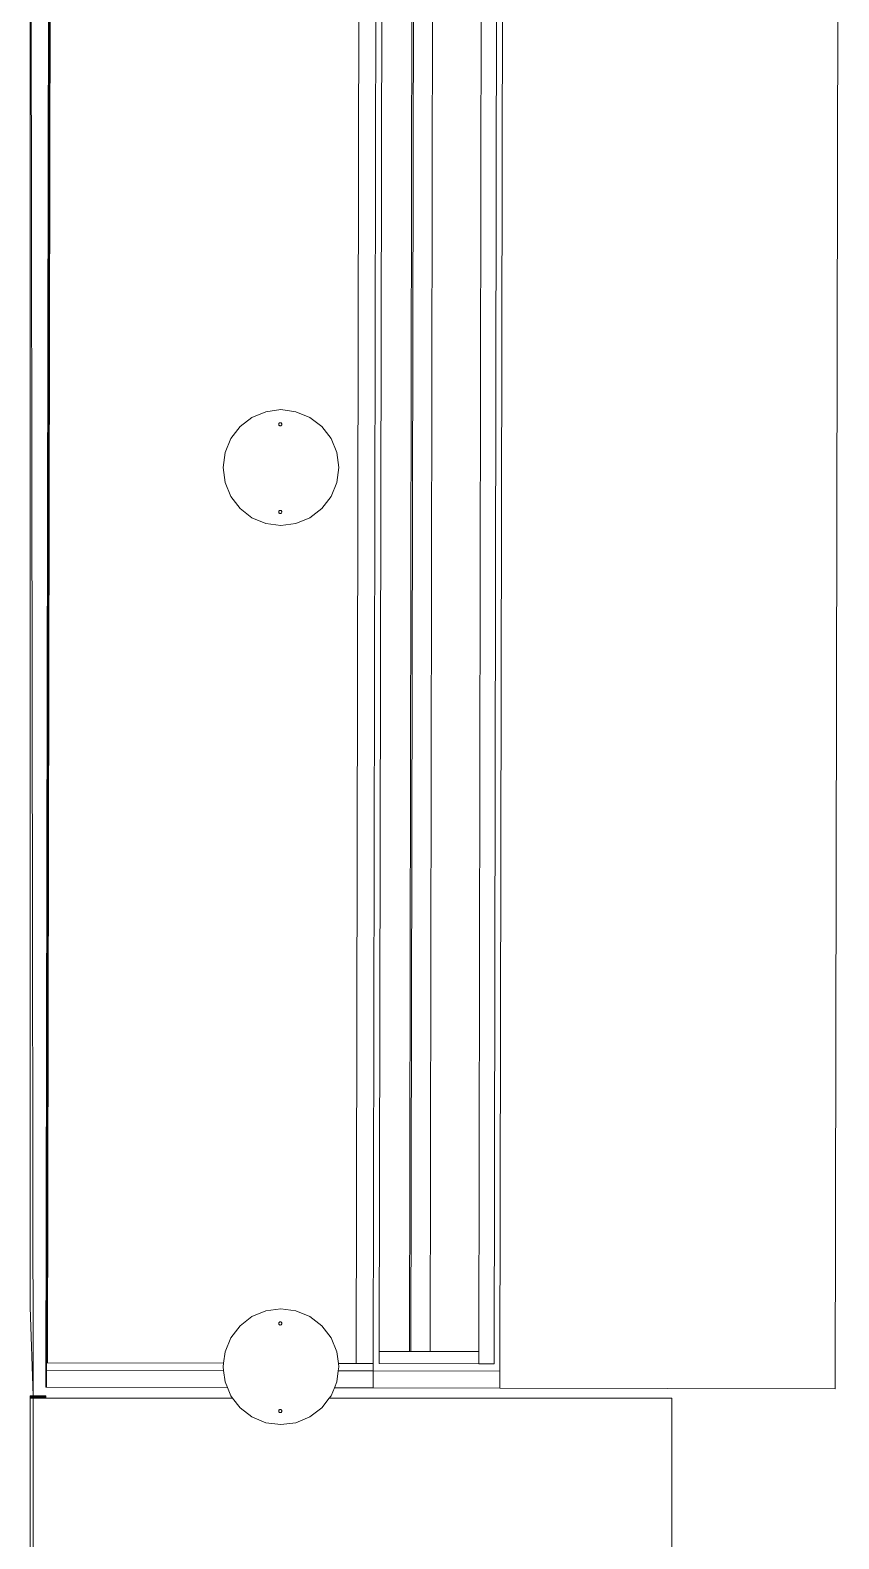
# Model space of a CAD drawing. Header units: millimetres. Extents: x 567392 to 582402, y 4512800 to 4518063.
# Drawn here: x 568968.8 to 569072.2, y 4513572.3 to 4513765.1 of the extents above; entities that cross this region are included whole.
import ezdxf

# ---------------------------------------------------------------- set-up
doc = ezdxf.new("R2010")
doc.units = ezdxf.units.MM
doc.layers.add('a_8', color=8, linetype='Continuous', lineweight=0)

# ---------------------------------------------------------------- blocks, each defined once
blk = doc.blocks.new('A$C4A613EE6')
for p, q in [((9250.7, -1391.1), (6759.6, -1386.5)), ((9249.9, -1819.7), (9250.7, -1391.1)), ((9262.7, -1600), (9262.7, -2037.7)), ((11554.7, -1600), (9262.7, -1600)), ((6768.2, -1815.1), (9228.2, -1819.6)), ((6789.9, -1822.7), (9218.8, -1827.2)), ((9218.8, -1827.2), (9218.8, -1846.6)), ((9227.9, -1981.5), (9228.2, -1819.6)), ((9228.2, -1819.6), (9249.9, -1819.7)), ((9249.6, -1981.5), (9249.9, -1819.7)), ((6805.5, -1842.2), (9203.2, -1846.6)), ((9203.2, -1846.6), (9203.1, -1908.9)), ((9203.2, -1846.6), (9218.8, -1846.6)), ((9218.8, -1846.6), (9218.5, -1973.9)), ((6805.4, -1904.4), (9203.1, -1908.9)), ((9203.1, -1908.9), (9203.1, -1933.3)), ((9203.1, -1933.3), (6805.3, -1928.8)), ((9203.1, -1935.4), (6805.3, -1931)), ((9203, -1973.9), (9203.1, -1935.4)), ((9203.1, -1933.3), (9203.1, -1935.4)), ((6789.7, -1977), (9218.5, -1981.5)), ((9203, -1973.9), (6805.2, -1969.4)), ((9218.5, -1973.9), (9203, -1973.9)), ((9218.5, -1981.5), (9218.5, -2003.3)), ((9218.5, -1981.5), (9227.9, -1981.5)), ((9227.9, -1981.5), (9227.8, -2026.2)), ((9227.9, -1981.5), (9249.6, -1981.5)), ((9249.6, -2031.2), (9249.6, -1981.5)), ((9218.5, -2003.3), (6789.6, -1998.8)), ((9218.5, -2003.3), (9218.4, -2026.1)), ((8036.6, -2035.4), (8021.3, -2047.2)), ((8054.5, -2028), (8036.6, -2035.4)), ((8073.6, -2025.5), (8054.5, -2028)), ((8092.8, -2028), (8073.6, -2025.5)), ((8110.6, -2035.4), (8092.8, -2028)), ((8126, -2047.2), (8110.6, -2035.4)), ((9185.6, -2035.4), (9170.3, -2047.2)), ((9203.5, -2028), (9185.6, -2035.4)), ((9218.4, -2026.1), (9203.5, -2028)), ((9222.6, -2025.5), (9218.4, -2026.1)), ((9227.8, -2026.2), (9222.6, -2025.5)), ((9241.8, -2028), (9227.8, -2026.2)), ((9249.6, -2031.2), (9241.8, -2028)), ((9259.6, -2035.4), (9249.6, -2031.2)), ((9262.7, -2037.7), (9259.6, -2035.4)), ((9275, -2047.2), (9262.7, -2037.7)), ((8009.6, -2062.5), (8002.2, -2080.4)), ((8021.3, -2047.2), (8009.6, -2062.5)), ((8137.7, -2062.5), (8126, -2047.2)), ((8145.1, -2080.4), (8137.7, -2062.5)), ((9158.6, -2062.5), (9151.2, -2080.4)), ((9170.3, -2047.2), (9158.6, -2062.5)), ((9286.7, -2062.5), (9275, -2047.2)), ((9294.1, -2080.4), (9286.7, -2062.5)), ((8002.2, -2080.4), (7999.6, -2099.5)), ((8147.6, -2099.5), (8145.1, -2080.4)), ((9151.2, -2080.4), (9148.6, -2099.5)), ((9296.6, -2099.5), (9294.1, -2080.4)), ((7999.6, -2099.5), (8002.2, -2118.7)), ((8016.3, -2099.8), (8016.5, -2099.3)), ((8016.3, -2100.3), (8016.3, -2099.8)), ((8016.3, -2100.8), (8016.3, -2100.3)), ((8016.5, -2101.3), (8016.3, -2100.8)), ((8016.5, -2099.3), (8016.9, -2098.9)), ((8016.9, -2101.7), (8016.5, -2101.3)), ((8016.9, -2098.9), (8017.3, -2098.6)), ((8017.3, -2098.6), (8017.7, -2098.4)), ((8017.7, -2098.4), (8018.3, -2098.3)), ((8018.3, -2098.3), (8018.8, -2098.4)), ((8018.8, -2098.4), (8019.3, -2098.6)), ((8019.3, -2098.6), (8019.7, -2098.9)), ((8019.7, -2098.9), (8020, -2099.3)), ((8020, -2101.3), (8019.7, -2101.7)), ((8020, -2099.3), (8020.2, -2099.8)), ((8020.2, -2100.8), (8020, -2101.3)), ((8020.2, -2099.8), (8020.3, -2100.3)), ((8020.3, -2100.3), (8020.2, -2100.8)), ((8128.3, -2099.8), (8128.5, -2099.3)), ((8128.3, -2100.3), (8128.3, -2099.8)), ((8128.3, -2100.8), (8128.3, -2100.3)), ((8128.5, -2101.3), (8128.3, -2100.8)), ((8128.5, -2099.3), (8128.9, -2098.9)), ((8128.9, -2101.7), (8128.5, -2101.3)), ((8128.9, -2098.9), (8129.3, -2098.6)), ((8129.3, -2098.6), (8129.7, -2098.4)), ((8129.7, -2098.4), (8130.3, -2098.3)), ((8130.3, -2098.3), (8130.8, -2098.4)), ((8130.8, -2098.4), (8131.3, -2098.6)), ((8131.3, -2098.6), (8131.7, -2098.9)), ((8131.7, -2098.9), (8132, -2099.3)), ((8132, -2101.3), (8131.7, -2101.7)), ((8132, -2099.3), (8132.2, -2099.8)), ((8132.2, -2100.8), (8132, -2101.3)), ((8132.2, -2099.8), (8132.3, -2100.3)), ((8132.3, -2100.3), (8132.2, -2100.8)), ((8145.1, -2118.7), (8147.6, -2099.5)), ((9148.6, -2099.5), (9151.2, -2118.7)), ((9165.3, -2099.8), (9165.5, -2099.3)), ((9165.3, -2100.3), (9165.3, -2099.8)), ((9165.3, -2100.8), (9165.3, -2100.3)), ((9165.5, -2101.3), (9165.3, -2100.8)), ((9165.5, -2099.3), (9165.9, -2098.9)), ((9165.9, -2101.7), (9165.5, -2101.3)), ((9165.9, -2098.9), (9166.3, -2098.6)), ((9166.3, -2098.6), (9166.7, -2098.4)), ((9166.7, -2098.4), (9167.3, -2098.3)), ((9167.3, -2098.3), (9167.8, -2098.4)), ((9167.8, -2098.4), (9168.3, -2098.6)), ((9168.3, -2098.6), (9168.7, -2098.9)), ((9168.7, -2098.9), (9169, -2099.3)), ((9169, -2101.3), (9168.7, -2101.7)), ((9169, -2099.3), (9169.2, -2099.8)), ((9169.2, -2100.8), (9169, -2101.3)), ((9169.2, -2099.8), (9169.3, -2100.3)), ((9169.3, -2100.3), (9169.2, -2100.8)), ((9277.3, -2099.8), (9277.5, -2099.3)), ((9277.3, -2100.3), (9277.3, -2099.8)), ((9277.3, -2100.8), (9277.3, -2100.3)), ((9277.5, -2101.3), (9277.3, -2100.8)), ((9277.5, -2099.3), (9277.9, -2098.9)), ((9277.9, -2101.7), (9277.5, -2101.3)), ((9277.9, -2098.9), (9278.3, -2098.6)), ((9278.3, -2098.6), (9278.7, -2098.4)), ((9278.7, -2098.4), (9279.3, -2098.3)), ((9279.3, -2098.3), (9279.8, -2098.4)), ((9279.8, -2098.4), (9280.3, -2098.6)), ((9280.3, -2098.6), (9280.7, -2098.9)), ((9280.7, -2098.9), (9281, -2099.3)), ((9281, -2101.3), (9280.7, -2101.7)), ((9281, -2099.3), (9281.2, -2099.8)), ((9281.2, -2100.8), (9281, -2101.3)), ((9281.2, -2099.8), (9281.3, -2100.3)), ((9281.3, -2100.3), (9281.2, -2100.8)), ((9294.1, -2118.7), (9296.6, -2099.5)), ((8002.2, -2118.7), (8009.6, -2136.5)), ((8017.3, -2102), (8016.9, -2101.7)), ((8017.7, -2102.2), (8017.3, -2102)), ((8018.3, -2102.3), (8017.7, -2102.2)), ((8018.8, -2102.2), (8018.3, -2102.3)), ((8019.3, -2102), (8018.8, -2102.2)), ((8019.7, -2101.7), (8019.3, -2102)), ((8129.3, -2102), (8128.9, -2101.7)), ((8129.7, -2102.2), (8129.3, -2102)), ((8130.3, -2102.3), (8129.7, -2102.2)), ((8130.8, -2102.2), (8130.3, -2102.3)), ((8131.3, -2102), (8130.8, -2102.2)), ((8131.7, -2101.7), (8131.3, -2102)), ((8137.7, -2136.5), (8145.1, -2118.7)), ((9151.2, -2118.7), (9158.6, -2136.5)), ((9166.3, -2102), (9165.9, -2101.7)), ((9166.7, -2102.2), (9166.3, -2102)), ((9167.3, -2102.3), (9166.7, -2102.2)), ((9167.8, -2102.2), (9167.3, -2102.3)), ((9168.3, -2102), (9167.8, -2102.2)), ((9168.7, -2101.7), (9168.3, -2102)), ((9278.3, -2102), (9277.9, -2101.7)), ((9278.7, -2102.2), (9278.3, -2102)), ((9279.3, -2102.3), (9278.7, -2102.2)), ((9279.8, -2102.2), (9279.3, -2102.3)), ((9280.3, -2102), (9279.8, -2102.2)), ((9280.7, -2101.7), (9280.3, -2102)), ((9286.7, -2136.5), (9294.1, -2118.7)), ((8009.6, -2136.5), (8021.3, -2151.8)), ((8126, -2151.8), (8137.7, -2136.5)), ((9158.6, -2136.5), (9170.3, -2151.8)), ((9275, -2151.8), (9286.7, -2136.5)), ((8021.3, -2151.8), (8036.6, -2163.6)), ((8110.6, -2163.6), (8126, -2151.8)), ((9170.3, -2151.8), (9185.6, -2163.6)), ((9262.7, -2161.3), (9275, -2151.8)), ((8036.6, -2163.6), (8054.5, -2171)), ((8054.5, -2171), (8073.6, -2173.5)), ((8073.6, -2173.5), (8092.8, -2171)), ((8092.8, -2171), (8110.6, -2163.6)), ((9185.6, -2163.6), (9203.5, -2171)), ((9203.5, -2171), (9218.2, -2172.9)), ((9218.2, -2172.9), (9217.8, -2397.7)), ((9218.2, -2172.9), (9222.6, -2173.5)), ((9222.6, -2173.5), (9227.5, -2172.9)), ((9227.1, -2399.1), (9227.5, -2172.9)), ((9227.5, -2172.9), (9241.8, -2171)), ((9241.8, -2171), (9249.3, -2167.9)), ((9249.3, -2167.9), (9248.9, -2399.1)), ((9249.3, -2167.9), (9259.6, -2163.6)), ((9259.6, -2163.6), (9262.7, -2161.3)), ((9262.7, -2161.3), (9262.7, -2400)), ((6757.8, -2395.4), (9248.9, -2400)), ((9217.8, -2397.7), (6788.9, -2393.2)), ((6788.9, -2394.6), (9217.8, -2399.1)), ((9217.8, -2397.7), (9217.8, -2399.1)), ((9217.8, -2399.1), (9227.1, -2399.1)), ((9227.1, -2399.1), (9248.9, -2399.1)), ((9248.9, -2400), (9248.9, -2399.1)), ((9259.7, -2400), (9259.7, -2416.1)), ((9260.5, -2400), (9259.7, -2400)), ((9260.5, -2400), (9260.5, -2416.1)), ((9261.2, -2400), (9260.5, -2400)), ((9261.2, -2400), (9261.2, -2416.1)), ((9261.9, -2400), (9261.2, -2400)), ((9262.7, -2400), (9261.9, -2400)), ((9261.9, -2400), (9261.9, -2416.1)), ((9262.7, -2400), (9262.7, -2416.1)), ((6746.7, -2420), (9259.7, -2416.1)), ((9146.7, -2420), (6746.7, -2420)), ((9259.7, -2416.2), (9146.7, -2420)), ((9260.5, -2416.1), (9259.7, -2416.1)), ((9259.7, -2416.2), (9260.5, -2416.1)), ((9259.7, -2416.2), (9259.7, -2420)), ((9260.5, -2420), (9259.7, -2420)), ((9260.5, -2416.1), (9260.5, -2420)), ((9261.2, -2416.1), (9260.5, -2416.1)), ((9260.5, -2416.1), (9261.2, -2416.1)), ((9261.2, -2420), (9260.5, -2420)), ((9261.2, -2416.1), (9261.2, -2420)), ((9261.9, -2416.1), (9261.2, -2416.1)), ((9261.2, -2416.1), (9261.9, -2416.1)), ((9261.9, -2420), (9261.2, -2420)), ((9261.9, -2416.1), (9261.9, -2420)), ((9262.7, -2416.1), (9261.9, -2416.1)), ((9262.7, -2420), (9261.9, -2420)), ((9262.7, -2416.1), (11686, -2416.1)), ((9262.7, -2416.1), (9262.7, -2420)), ((9262.7, -2420), (11686, -2420))]:
    blk.add_line(p, q)

msp = doc.modelspace()

# ---------------------------------------------------------------- block references
at = {"layer": 'a_8', "xscale": 0.09999999999999998, "yscale": 0.09999999999999998, "zscale": 0.09999999999999998, "rotation": 270}
msp.add_blockref('A$C4A613EE6', (569210.802, 4514516.52), dxfattribs=at)

doc.saveas('drawing.dxf')
